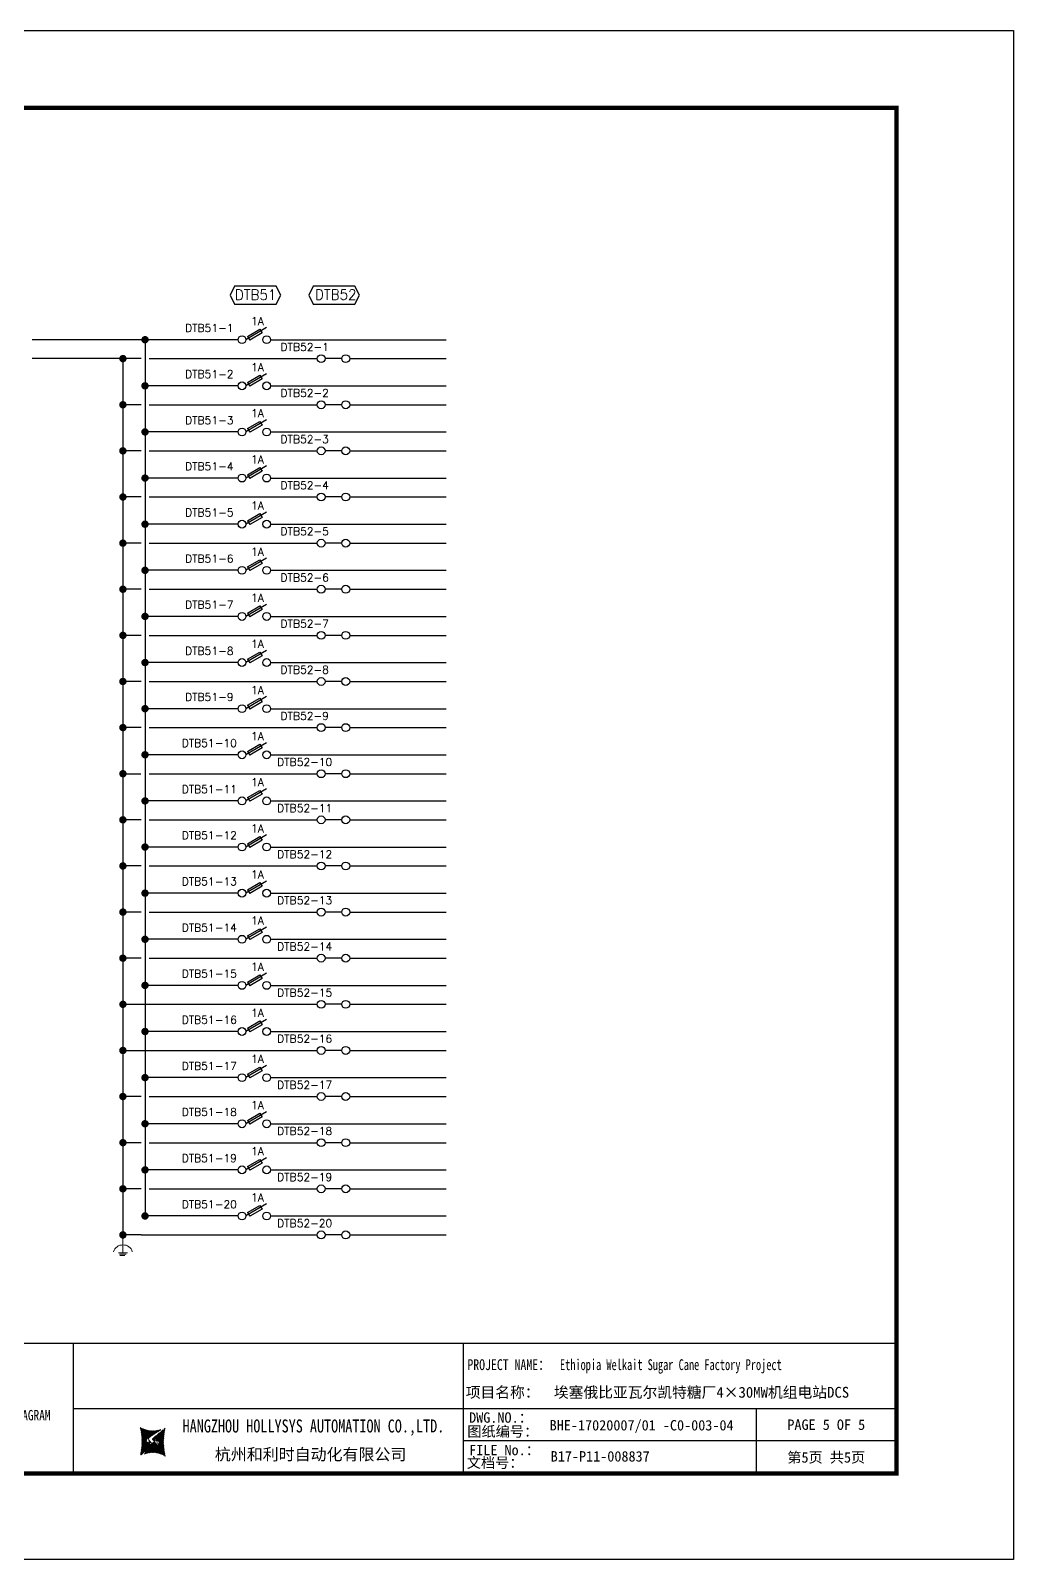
# Model space of a CAD drawing. Extents: x 81444 to 119867, y -54816 to -29062.
# Drawn here: x 112988 to 115256, y -45980 to -42452 of the extents above; entities that cross this region are included whole.
import ezdxf
from ezdxf.enums import TextEntityAlignment as Align
from ezdxf.lldxf.tags import DXFTag

# ---------------------------------------------------------------- set-up
doc = ezdxf.new("R2010")
doc.units = 0
doc.header["$LTSCALE"] = 100
doc.header["$MEASUREMENT"] = 0
for name, color, linetype in [('t', 1, 'Continuous'), ('TEXT', 7, 'Continuous'), ('WIRING', 3, 'Continuous'), ('标准图框及表格', 7, 'Continuous')]:
    doc.layers.add(name, color=color, linetype=linetype)
doc.styles.add('HZ', font='arial.ttf', dxfattribs={"width": 0.7})
doc.styles.add('ROMANS', font='romans', dxfattribs={"width": 0.8, "height": 2})
doc.styles.add('SIMPLEX', font='simplex')
doc.styles.get("Standard").update_dxf_attribs({"font": ''})
doc.styles.get('Standard').set_extended_font_data('SimSun')
tags = doc.linetypes.add('CENTER', pattern=[2, 1.25, -0.25, 0.25, -0.25]).pattern_tags.tags
tags[10:11] = [DXFTag(74, 4), DXFTag(75, 0), DXFTag(340, '0'), DXFTag(46, 1.0), DXFTag(50, 0.0), DXFTag(44, 0.0), DXFTag(45, 0.0)]
tags[8:9] = [DXFTag(74, 4), DXFTag(75, 0), DXFTag(340, '0'), DXFTag(46, 1.0), DXFTag(50, 0.0), DXFTag(44, 0.0), DXFTag(45, 0.0)]
tags[6:7] = [DXFTag(74, 4), DXFTag(75, 0), DXFTag(340, '0'), DXFTag(46, 1.0), DXFTag(50, 0.0), DXFTag(44, 0.0), DXFTag(45, 0.0)]
tags[4:5] = [DXFTag(74, 4), DXFTag(75, 0), DXFTag(340, '0'), DXFTag(46, 1.0), DXFTag(50, 0.0), DXFTag(44, 0.0), DXFTag(45, 0.0)]
tags = doc.linetypes.add('HIDDEN', pattern=[0.375, 0.25, -0.125]).pattern_tags.tags
tags[6:7] = [DXFTag(74, 4), DXFTag(75, 0), DXFTag(340, '0'), DXFTag(46, 1.0), DXFTag(50, 0.0), DXFTag(44, 0.0), DXFTag(45, 0.0)]
tags[4:5] = [DXFTag(74, 4), DXFTag(75, 0), DXFTag(340, '0'), DXFTag(46, 1.0), DXFTag(50, 0.0), DXFTag(44, 0.0), DXFTag(45, 0.0)]
pattern_1 = [(45, (0, 0), (-0.736262898216564, 0.7362628982165641), [])]

# ---------------------------------------------------------------- blocks, each defined once
blk = doc.blocks.new('图框')
at = {"layer": '标准图框及表格'}
h = blk.add_hatch(dxfattribs=at)
h.set_pattern_fill('ANSI31', color=5, scale=8.329863809039892, style=0)
h.set_pattern_definition(pattern_1)
edge = h.paths.add_edge_path()
edge.add_arc((2399.257256036391, -2998.153851416566), 55.18534773488954, 238.1092081981581, 291.6531626184834)
edge.add_line((2419.619937407027, -3049.445018414634), (2388.525499730735, -3070.242821799802))
edge.add_arc((2238.907377712399, -3078.328790578547), 135.3602868968974, 346.3915348661821, 374.2500326978034)
edge.add_line((2370.467593623529, -3110.177132109857), (2397.50623789792, -3087.85242802291))
edge.add_line((2391.339199201146, -3080.281448750429), (2396.143986595598, -3080.898839897796))
edge.add_spline(control_points=[(2397.470018868538, -3087.887634953957), (2398.35948137939, -3087.023080631327), (2399.970992452319, -3085.456697735681), (2399.869182150054, -3081.252294174519), (2397.426500162081, -3081.012803431273), (2396.121921064187, -3080.884897048199)], knot_values=[0, 0, 0, 0, 6.844331067525468, 12.40042740766005, 18.76924275352248, 18.76924275352248, 18.76924275352248, 18.76924275352248], weights=[1, 1, 1, 1, 1, 1], degree=3, periodic=0)
edge.add_spline(control_points=[(2388.515363058686, -3070.265433304907), (2387.789374929038, -3070.86905758363), (2386.478198365832, -3071.959237952229), (2385.544096281083, -3073.38263759949), (2385.127199159644, -3074.017912079413)], knot_values=[0, 0, 0, 0, 5.253673658024614, 9.488438564008057, 9.488438564008057, 9.488438564008057, 9.488438564008057], weights=[1, 1, 1, 1, 1], degree=3, periodic=0)
edge.add_spline(control_points=[(2386.272665588534, -3072.281716856574), (2385.721471206634, -3072.905523096015), (2384.632427465753, -3074.386714445929), (2384.912828655535, -3077.72895088909), (2387.858851342782, -3079.895552619193), (2390.185443934519, -3080.145534927004), (2391.314573401905, -3080.266855002868)], knot_values=[10.66597461496156, 10.66597461496156, 10.66597461496156, 10.66597461496156, 18.97770399508879, 28.89455822145742, 41.119553648298, 52.64692538081317, 52.64692538081317, 52.64692538081317, 52.64692538081317], weights=[1, 1, 1, 1, 1, 1, 1], degree=3, periodic=0)
h = blk.add_hatch(dxfattribs=at)
h.set_pattern_fill('ANSI31', color=3, scale=8.329863809039892, style=0)
h.set_pattern_definition(pattern_1)
edge = h.paths.add_edge_path()
edge.add_line((2402.469732125144, -3075.776359090531), (2407.706041465404, -3076.440586092609))
edge.add_spline(control_points=[(2401.044493204623, -3068.769946203269), (2400.155030693568, -3069.634500525768), (2398.543519620813, -3071.200883421574), (2398.645329922932, -3075.40528698259), (2401.088011911052, -3075.644777725895), (2402.392591008975, -3075.772684108895)], knot_values=[0, 0, 0, 0, 6.844331067526932, 12.40042740766158, 18.76924275352342, 18.76924275352342, 18.76924275352342, 18.76924275352342], weights=[1, 1, 1, 1, 1, 1], degree=3, periodic=0)
edge.add_line((2428.046918449632, -3046.480449047325), (2401.008274175249, -3068.805153134272))
edge.add_spline(control_points=[(2412.625169549749, -3083.918607966574), (2413.015644598316, -3083.422785431954), (2413.86377905187, -3082.052674005965), (2413.601683417044, -3078.928630268005), (2410.655660730175, -3076.762028538062), (2408.329068138031, -3076.512046230251), (2407.199938671052, -3076.390726154226)], knot_values=[12.65408913243743, 12.65408913243743, 12.65408913243743, 12.65408913243743, 18.97770399508879, 28.89455822145742, 41.119553648298, 52.64692538081317, 52.64692538081317, 52.64692538081317, 52.64692538081317], weights=[1, 1, 1, 1, 1, 1, 1], degree=3, periodic=0)
edge.add_line((2411.626283690712, -3084.975693399283), (2412.781242849298, -3083.732051979769))
edge.add_line((2410.021343801694, -3086.399138189481), (2411.626283690712, -3084.975693399414))
edge.add_line((2378.894574665755, -3107.212562742519), (2409.989012342048, -3086.414759357351))
edge.add_arc((2399.257256036391, -3158.503729740543), 55.18534773488965, 58.10920819815809, 111.6531626184834)
edge.add_arc((2559.607134360383, -3078.328790578547), 135.360286896897, 166.3915348661823, 194.2500326978024)
at = {"color": 7}
for p, q in [((2215.642035047145, -2851.581424744189), (2215.642035047145, -3151.581424744189)), ((3115.642035047145, -2851.581424744189), (3115.642035047145, -3151.581424744189)), ((0, -2911.581424744189), (1340.158172602998, -2911.581424744189)), ((0, -3031.581424744189), (1340.158172602998, -3031.581424744189)), ((2215.642035047145, -3001.581424744189), (3115.642035047145, -3001.581424744189)), ((3115.642035047145, -3001.581424744189), (4115.642035047145, -3001.581424744189)), ((3791.785572043125, -3001.581424744189), (3791.785572043125, -3151.581424744189)), ((4115.642035047145, -3076.581424744189), (3115.642035047145, -3076.581424744189))]:
    blk.add_line(p, q, dxfattribs=at)
at = {"color": 7, "const_width": 3}
blk.add_lwpolyline([(4115.642035047145, -2851.581424744189), (0, -2851.581424744189)], dxfattribs=at)
at = {"layer": 't', "color": 7}
for p, q in [((31.94938321653171, -2904.992613363662), (59.89920926059131, -2859.122325316828)), ((87.8490353046218, -2904.992613363662), (59.89920926059131, -2859.122325316828)), ((31.94938321653171, -2904.992613363662), (87.8490353046218, -2904.992613363662)), ((31.94938321653171, -2992.977239491032), (59.89920926059131, -2947.106951444141)), ((87.8490353046218, -2992.977239491032), (59.89920926059131, -2947.106951444141)), ((31.94938321653171, -2992.977239491032), (87.8490353046218, -2992.977239491032))]:
    blk.add_line(p, q, dxfattribs=at)
at = {"layer": 't', "color": 7, "const_width": 9.61519705431492}
blk.add_lwpolyline([(4115.642035047145, -3151.581424744189), (4115.642035047145, 0), (0, 0), (0, -3151.581424744189)], close=True, dxfattribs=at)
at = {"layer": 't', "color": 7, "const_width": 2.40379926357873}
for points in [[(118.7653193609731, -2852.783324375967), (118.7653193609731, -3151.581424744189)], [(299.0502641293569, -2852.783324375967), (299.0502641293569, -3151.581424744189)], [(604.3883150879992, -2852.783324375967), (604.3883150879992, -3156.41304604568)], [(791.9882990770857, -2852.783324375967), (791.9882990770857, -3156.41304604568)], [(979.588283066143, -2852.783324375967), (979.588283066143, -3156.41304604568)], [(1159.873227834585, -2852.783324375967), (1159.873227834585, -3156.41304604568)], [(1340.158172602998, -2852.783324375967), (1340.158172602998, -3156.41304604568)]]:
    blk.add_lwpolyline(points, dxfattribs=at)
at = {"color": 7, "linetype": 'CENTER'}
for s, height, p in [('图纸编号：', 24, (3125.2212882557, -3066.664538382978)), ('杭州和利时自动化有限公司', 27, (2542.549152440595, -3121.114498389041)), ('文档号：', 24, (3124.032392707933, -3138.728717091954))]:
    blk.add_text(s, height=height, dxfattribs=at).set_placement(p)
at = {"color": 7, "flags": 8}
for tag, p, height in [('DWG.NAME:', (1381.636459220965, -2910.37952511241), 25), ('PROJECTNAME:', (3125.480185663539, -2912.807924402037), 24), ('PROJECTNAME：', (3339.10867075545, -2913.108539231762), 25), ('DWG.NO.:', (3128.186172261583, -3030.402470643486), 24), ('图纸编号', (3315.362718925957, -3052.404678158069), 24), ('FILENO.:', (3128.672545599984, -3106.104124450346), 24), ('文档号', (3317.726365529132, -3124.132485953713), 24)]:
    blk.add_attdef(tag, p, '', height=height, dxfattribs=at)
for tag, height, p in [('A', 23, (59.89920926059131, -2974.881554149018)), ('设计时间', 23, (213.8658221408186, -2974.881554149018)), ('RENLIU', 24, (698.1883070825425, -2950.380597809435)), ('SHUFENWANG', 24, (885.7882910716289, -2950.380597809435)), ('FANGHOU', 24, (1069.730755450379, -2950.380597809435)), ('DANDANLI', 24, (1250.015700218792, -2950.380597809435)), ('刘仁', 23, (698.1883070825425, -3002.188376027443)), ('王姝芬', 23, (885.7882910716289, -3002.188376027443)), ('侯方', 23, (1069.730755450379, -3002.188376027443)), ('李丹丹', 23, (1250.015700218792, -3002.188376027443)), ('#10STATIONONTROLCABINETCOVER', 30, (1777.900103825072, -3017.182374560078)), ('PAGEXOFX', 24, (3953.713803545135, -3039.081424744189)), ('REV.', 24, (59.38265968048654, -3063.048954873535)), ('DATE', 24, (208.907791745165, -3063.048954873535)), ('DESCRIPTION', 24, (451.7192896086781, -3063.048954873535)), ('PREPARED', 24, (698.1883070825425, -3063.048954873535)), ('CHECKED', 24, (885.7882910716144, -3063.048954873535)), ('SIGNED', 24, (1069.730755450364, -3063.048954873535)), ('APPROVED', 24, (1250.015700218792, -3063.048954873535)), ('图纸名称', 30, (1777.900103825072, -3094.695064044037)), ('第几页共几页', 24, (3953.713803545135, -3114.081424744189))]:
    blk.add_attdef(tag, text='', height=height, dxfattribs=at).set_placement(p, align=Align.MIDDLE)
for tag, p in [('图纸名称:', (1377.81237181677, -2965.923337057193)), ('项目名称：', (3121.562334825969, -2984.305160940257)), ('项目名称：', (3325.036680579346, -2984.305160940257))]:
    blk.add_attdef(tag, text='', height=25, dxfattribs=at).set_placement(p, align=Align.BOTTOM_LEFT)
at = {"color": 7, "width": 0.8, "flags": 8}
blk.add_attdef('HANGZHOUHOLLYSYSAUTOMATIONCO.,LTD.', text='', height=24, dxfattribs=at).set_placement((2770.082304289484, -3045.714803244191), align=Align.MIDDLE)
at = {"layer": 't', "color": 7}
for s, p in [('版次', (59.89920926059131, -3117.600441270843)), ('日  期', (204.1999693705875, -3117.600441270843)), ('描  述', (444.4895954714448, -3117.600441270843)), ('设  计', (701.4970341851513, -3117.600441270843)), ('审  核', (885.5947788425256, -3117.600441270843)), ('会  签', (1065.022933075787, -3117.600441270843)), ('审  批', (1245.3078778442, -3117.600441270843))]:
    blk.add_text(s, height=25, dxfattribs=at).set_placement(p, align=Align.MIDDLE_CENTER)
at = {"layer": '标准图框及表格', "color": 5, "style": 'HZ'}
for s, p in [('pgqh', (2373.884875617339, -3059.677228196226)), ('hollilas', (2374.051901626051, -3085.968484618272))]:
    blk.add_text(s, height=5.205656721233694, dxfattribs=at).set_placement(p)
at = {"layer": '标准图框及表格', "color": 3, "style": 'HZ'}
for s, height, p in [('auto', 8.676094535389492, (2400.907127263781, -3074.200036411981)), ('hollysys', 4.338047267694746, (2402.5381050141, -3099.731461394062))]:
    blk.add_text(s, height=height, dxfattribs=at).set_placement(p)

msp = doc.modelspace()

# ---------------------------------------------------------------- linework, layer by layer
at = {"color": 1}
for p, q in [((113466.5042980472, -43165.15370007504), (112991.4590528657, -43165.15370007504)), ((113251.7081764415, -43165.15370007504), (113251.7081764415, -45187.37890680274)), ((113541.425765055, -43165.15370007504), (113946.7686455888, -43165.15370007501)), ((113466.5042980472, -43271.5866056923), (113251.7081764415, -43271.5866056923)), ((113541.425765055, -43271.5866056923), (113946.7686455888, -43271.5866056923)), ((113466.5042980472, -43378.01951130953), (113251.7081764415, -43378.01951130953)), ((113541.425765055, -43378.01951130953), (113946.7686455888, -43378.01951130953)), ((113466.5042980472, -43484.45241692678), (113251.7081764415, -43484.45241692678)), ((113541.425765055, -43484.45241692678), (113946.7686455888, -43484.45241692675)), ((113466.5042980472, -43590.88532254404), (113251.7081764415, -43590.88532254404)), ((113541.425765055, -43590.88532254404), (113946.7686455888, -43590.88532254401)), ((113466.5042980472, -43697.31822816127), (113251.7081764415, -43697.31822816127)), ((113541.425765055, -43697.31822816127), (113946.7686455888, -43697.31822816127)), ((113466.5042980472, -43803.75113377853), (113251.7081764415, -43803.75113377853)), ((113541.425765055, -43803.75113377853), (113946.7686455888, -43803.7511337785)), ((113466.5042980472, -43910.18403939575), (113251.7081764415, -43910.18403939575)), ((113541.425765055, -43910.18403939575), (113946.7686455888, -43910.18403939572)), ((113466.5042980472, -44016.61694501301), (113251.7081764415, -44016.61694501301)), ((113541.425765055, -44016.61694501301), (113946.7686455888, -44016.61694501295)), ((113466.5042980472, -44123.04985063027), (113251.7081764415, -44123.04985063027)), ((113541.425765055, -44123.04985063027), (113946.7686455888, -44123.04985063024)), ((113466.5042980472, -44229.4827562475), (113251.7081764415, -44229.4827562475)), ((113541.425765055, -44229.4827562475), (113946.7686455888, -44229.48275624747)), ((113466.5042980472, -44335.91566186475), (113251.7081764415, -44335.91566186475)), ((113541.425765055, -44335.91566186475), (113946.7686455888, -44335.91566186472)), ((113466.5042980472, -44442.34856748198), (113251.7081764415, -44442.34856748198)), ((113541.425765055, -44442.34856748198), (113946.7686455888, -44442.34856748195)), ((113466.5042980472, -44548.78147309921), (113251.7081764415, -44548.78147309921)), ((113541.425765055, -44548.78147309921), (113946.7686455888, -44548.78147309921)), ((113466.5042980472, -44655.2143787165), (113251.7081764415, -44655.2143787165)), ((113541.425765055, -44655.2143787165), (113946.7686455888, -44655.21437871647)), ((113466.5042980472, -44761.64728433375), (113251.7081764415, -44761.64728433375)), ((113541.425765055, -44761.64728433375), (113946.7686455889, -44761.64728433373)), ((113466.5042980472, -44868.08018995101), (113251.7081764415, -44868.08018995101)), ((113541.425765055, -44868.08018995101), (113946.7686455889, -44868.08018995095)), ((113466.5042980472, -44974.51309556824), (113251.7081764415, -44974.51309556824)), ((113541.425765055, -44974.51309556824), (113946.7686455889, -44974.51309556824)), ((113466.5042980472, -45080.9460011855), (113251.7081764415, -45080.9460011855)), ((113541.425765055, -45080.9460011855), (113946.7686455889, -45080.94600118547)), ((113466.5042980472, -45187.37890680275), (113251.7081764415, -45187.37890680275)), ((113466.5042980472, -45187.37890680275), (113251.7081764415, -45187.37890680275)), ((113541.425765055, -45187.37890680275), (113946.7686455889, -45187.37890680273))]:
    msp.add_line(p, q, dxfattribs=at)
at = {"color": 7, "linetype": 'Continuous'}
for p, q in [((113705.9625472805, -43208.8302812804), (113667.2619011197, -43208.8302812804)), ((113705.9625472805, -43315.26318689763), (113667.2619011197, -43315.26318689763)), ((113705.9625472805, -43421.69609251486), (113667.2619011197, -43421.69609251486)), ((113705.9625472805, -43528.12899813209), (113667.2619011197, -43528.12899813209)), ((113705.9625472805, -43634.56190374935), (113667.2619011197, -43634.56190374935)), ((113705.9625472805, -43740.9948093666), (113667.2619011197, -43740.9948093666)), ((113705.9625472805, -43847.42771498386), (113667.2619011197, -43847.42771498386)), ((113705.9625472805, -43953.86062060112), (113667.2619011197, -43953.86062060112)), ((113705.9625472805, -44060.29352621835), (113667.2619011197, -44060.29352621835)), ((113705.9625472805, -44166.72643183557), (113667.2619011197, -44166.72643183557)), ((113705.9625472805, -44273.15933745286), (113667.2619011197, -44273.15933745286)), ((113705.9625472805, -44379.59224307009), (113667.2619011197, -44379.59224307009)), ((113705.9625472805, -44486.02514868732), (113667.2619011197, -44486.02514868732)), ((113705.9625472805, -44592.45805430457), (113667.2619011197, -44592.45805430457)), ((113705.9625472805, -44698.8909599218), (113667.2619011197, -44698.8909599218)), ((113705.9625472805, -44805.32386553906), (113667.2619011197, -44805.32386553906)), ((113705.9625472805, -44911.75677115635), (113667.2619011197, -44911.75677115635)), ((113705.9625472805, -45018.18967677357), (113667.2619011197, -45018.18967677357)), ((113705.9625472805, -45124.62258239086), (113667.2619011197, -45124.62258239086)), ((113705.9625472805, -45231.05548800809), (113667.2619011197, -45231.05548800809))]:
    msp.add_line(p, q, dxfattribs=at)
at = {"color": 3, "lineweight": 0}
for p, q in [((113200.7748908291, -45230.56888533112), (113200.7748908291, -45272.40419112751)), ((113190.1635532663, -45272.40419112751), (113211.3862283919, -45272.40419112751)), ((113192.8118121742, -45275.31493211848), (113208.1530640427, -45275.31493211848)), ((113193.8445436421, -45278.31651396601), (113205.4683449657, -45278.31651396601))]:
    msp.add_line(p, q, dxfattribs=at)
at = {"color": 1}
msp.add_lwpolyline([(110713.8887962777, -42451.75276402378), (115256.0291331692, -42451.75276402378), (115256.0291331692, -45979.92701726573), (110713.8887962777, -45979.92701726573)], close=True, dxfattribs=at)
at = {"color": 3}
for points in [[(113554.600101869, -43041.68829070216), (113458.3067919785, -43041.68829070216), (113447.9647119786, -43062.3724507022), (113458.3067919785, -43083.0566107022), (113554.600101869, -43083.0566107022), (113564.9421818689, -43062.3724507022), (113554.600101869, -43041.68829070216)], [(113736.2902965972, -43041.68829070216), (113639.9969867067, -43041.68829070216), (113629.6549067068, -43062.3724507022), (113639.9969867067, -43083.0566107022), (113736.2902965972, -43083.0566107022), (113746.6323765971, -43062.3724507022), (113736.2902965972, -43041.68829070216)]]:
    msp.add_lwpolyline(points, dxfattribs=at)
at = {"color": 3, "const_width": 8.55}
for points in [[(113251.7081764415, -43169.42870007503, -1), (113251.7081764415, -43160.87870007505, -1)], [(113251.7081764415, -43275.86160569232, -1), (113251.7081764415, -43267.3116056923, -1)], [(113251.7081764415, -43382.29451130955, -1), (113251.7081764415, -43373.74451130956, -1)], [(113251.7081764415, -43488.72741692678, -1), (113251.7081764415, -43480.17741692679, -1)], [(113251.7081764415, -43595.160322544, -1), (113251.7081764415, -43586.61032254402, -1)], [(113251.7081764415, -43701.59322816129, -1), (113251.7081764415, -43693.04322816127, -1)], [(113251.7081764415, -43808.02613377852, -1), (113251.7081764415, -43799.47613377853, -1)], [(113251.7081764415, -43914.45903939575, -1), (113251.7081764415, -43905.90903939576, -1)], [(113251.7081764415, -44020.89194501298, -1), (113251.7081764415, -44012.34194501299, -1)], [(113251.7081764415, -44127.32485063026, -1), (113251.7081764415, -44118.77485063027, -1)], [(113251.7081764415, -44233.75775624749, -1), (113251.7081764415, -44225.2077562475, -1)], [(113251.7081764415, -44340.19066186475, -1), (113251.7081764415, -44331.64066186473, -1)], [(113251.7081764415, -44446.62356748198, -1), (113251.7081764415, -44438.07356748199, -1)], [(113251.7081764415, -44553.05647309923, -1), (113251.7081764415, -44544.50647309922, -1)], [(113251.7081764415, -44659.48937871649, -1), (113251.7081764415, -44650.93937871647, -1)], [(113251.7081764415, -44765.92228433375, -1), (113251.7081764415, -44757.37228433376, -1)], [(113251.7081764415, -44872.35518995098, -1), (113251.7081764415, -44863.80518995099, -1)], [(113251.7081764415, -44978.78809556823, -1), (113251.7081764415, -44970.23809556822, -1)], [(113251.7081764415, -45085.22100118549, -1), (113251.7081764415, -45076.6710011855, -1)], [(113251.7081764415, -45191.65390680275, -1), (113251.7081764415, -45183.10390680273, -1)]]:
    msp.add_lwpolyline(points, format="xyb", close=True, dxfattribs=at)
at = {"color": 3, "lineweight": 0}
for centre, start, end in [((113199.142490506, -45274.77893700715), 85.44036547335678, 166.8945346558556), ((113202.4072955921, -45274.77893736122), 13.10546534414442, 94.55963452664321)]:
    msp.add_arc(centre, 20.53419921531464, start, end, dxfattribs=at)
at = {"layer": 'TEXT', "color": 3}
for p, q in [((113532.3935003563, -43137.2870038259), (113484.6147084707, -43165.15370007504)), ((113488.4000856401, -43157.39612863558), (113516.976171238, -43140.84035245031)), ((113521.9150864964, -43149.36516358606), (113493.3390008986, -43165.9209397713)), ((113516.976171238, -43140.84035245031), (113521.9150864964, -43149.36516358606)), ((113488.4000856401, -43157.39612863558), (113493.3390008986, -43165.9209397713)), ((113532.3935003563, -43243.71990944313), (113484.6147084707, -43271.5866056923)), ((113488.4000856401, -43263.82903425283), (113516.976171238, -43247.27325806757)), ((113516.976171238, -43247.27325806757), (113521.9150864964, -43255.79806920329)), ((113488.4000856401, -43263.82903425283), (113493.3390008986, -43272.35384538853)), ((113521.9150864964, -43255.79806920329), (113493.3390008986, -43272.35384538853)), ((113532.3935003563, -43350.15281506038), (113484.6147084707, -43378.01951130953)), ((113488.4000856401, -43370.26193987009), (113516.976171238, -43353.70616368479)), ((113516.976171238, -43353.70616368479), (113521.9150864964, -43362.23097482054)), ((113488.4000856401, -43370.26193987009), (113493.3390008986, -43378.78675100575)), ((113521.9150864964, -43362.23097482054), (113493.3390008986, -43378.78675100575)), ((113532.3935003563, -43456.58572067764), (113484.6147084707, -43484.45241692675)), ((113488.4000856401, -43476.69484548732), (113516.976171238, -43460.13906930202)), ((113516.976171238, -43460.13906930202), (113521.9150864964, -43468.66388043777)), ((113488.4000856401, -43476.69484548732), (113493.3390008986, -43485.21965662301)), ((113521.9150864964, -43468.66388043777), (113493.3390008986, -43485.21965662301)), ((113532.3935003563, -43563.01862629487), (113484.6147084707, -43590.88532254401)), ((113488.4000856401, -43583.12775110455), (113516.976171238, -43566.57197491928)), ((113516.976171238, -43566.57197491928), (113521.9150864964, -43575.09678605503)), ((113488.4000856401, -43583.12775110455), (113493.3390008986, -43591.65256224027)), ((113521.9150864964, -43575.09678605503), (113493.3390008986, -43591.65256224027)), ((113532.3935003563, -43669.4515319121), (113484.6147084707, -43697.31822816127)), ((113488.4000856401, -43689.56065672178), (113516.976171238, -43673.00488053654)), ((113516.976171238, -43673.00488053654), (113521.9150864964, -43681.52969167226)), ((113488.4000856401, -43689.56065672178), (113493.3390008986, -43698.0854678575)), ((113521.9150864964, -43681.52969167226), (113493.3390008986, -43698.0854678575)), ((113532.3935003563, -43775.88443752936), (113484.6147084707, -43803.7511337785)), ((113488.4000856401, -43795.99356233903), (113516.976171238, -43779.43778615377)), ((113516.976171238, -43779.43778615377), (113521.9150864964, -43787.96259728952)), ((113488.4000856401, -43795.99356233903), (113493.3390008986, -43804.51837347476)), ((113521.9150864964, -43787.96259728952), (113493.3390008986, -43804.51837347476)), ((113532.3935003563, -43882.31734314658), (113484.6147084707, -43910.18403939575)), ((113488.4000856401, -43902.42646795629), (113516.976171238, -43885.87069177102)), ((113516.976171238, -43885.87069177102), (113521.9150864964, -43894.39550290674)), ((113488.4000856401, -43902.42646795629), (113493.3390008986, -43910.95127909198)), ((113521.9150864964, -43894.39550290674), (113493.3390008986, -43910.95127909198)), ((113532.3935003563, -43988.75024876384), (113484.6147084707, -44016.61694501298)), ((113488.4000856401, -44008.85937357355), (113516.976171238, -43992.30359738825)), ((113516.976171238, -43992.30359738825), (113521.9150864964, -44000.828408524)), ((113488.4000856401, -44008.85937357355), (113493.3390008986, -44017.38418470921)), ((113521.9150864964, -44000.828408524), (113493.3390008986, -44017.38418470921)), ((113532.3935003563, -44095.1831543811), (113484.6147084707, -44123.04985063021)), ((113488.4000856401, -44115.29227919078), (113516.976171238, -44098.73650300548)), ((113516.976171238, -44098.73650300548), (113521.9150864964, -44107.26131414123)), ((113488.4000856401, -44115.29227919078), (113493.3390008986, -44123.81709032647)), ((113521.9150864964, -44107.26131414123), (113493.3390008986, -44123.81709032647)), ((113532.3935003563, -44201.61605999833), (113484.6147084707, -44229.48275624747)), ((113488.4000856401, -44221.725184808), (113516.976171238, -44205.16940862274)), ((113516.976171238, -44205.16940862274), (113521.9150864964, -44213.69421975849)), ((113488.4000856401, -44221.725184808), (113493.3390008986, -44230.24999594373)), ((113521.9150864964, -44213.69421975849), (113493.3390008986, -44230.24999594373)), ((113532.3935003563, -44308.04896561556), (113484.6147084707, -44335.91566186472)), ((113488.4000856401, -44328.15809042523), (113516.976171238, -44311.60231423999)), ((113516.976171238, -44311.60231423999), (113521.9150864964, -44320.12712537571)), ((113488.4000856401, -44328.15809042523), (113493.3390008986, -44336.68290156095)), ((113521.9150864964, -44320.12712537571), (113493.3390008986, -44336.68290156095)), ((113532.3935003563, -44414.48187123278), (113484.6147084707, -44442.34856748192)), ((113488.4000856401, -44434.59099604246), (113516.976171238, -44418.03521985719)), ((113516.976171238, -44418.03521985719), (113521.9150864964, -44426.56003099294)), ((113488.4000856401, -44434.59099604246), (113493.3390008986, -44443.11580717818)), ((113521.9150864964, -44426.56003099294), (113493.3390008986, -44443.11580717818)), ((113532.3935003563, -44520.91477685001), (113484.6147084707, -44548.78147309918)), ((113488.4000856401, -44541.02390165972), (113516.976171238, -44524.46812547445)), ((113516.976171238, -44524.46812547445), (113521.9150864964, -44532.99293661017)), ((113488.4000856401, -44541.02390165972), (113493.3390008986, -44549.54871279541)), ((113521.9150864964, -44532.99293661017), (113493.3390008986, -44549.54871279541)), ((113532.3935003563, -44627.34768246727), (113484.6147084707, -44655.21437871641)), ((113488.4000856401, -44647.45680727698), (113516.976171238, -44630.90103109168)), ((113516.976171238, -44630.90103109168), (113521.9150864964, -44639.42584222743)), ((113488.4000856401, -44647.45680727698), (113493.3390008986, -44655.98161841264)), ((113521.9150864964, -44639.42584222743), (113493.3390008986, -44655.98161841264)), ((113532.3935003563, -44733.78058808453), (113484.6147084707, -44761.64728433364)), ((113488.4000856401, -44753.8897128942), (113516.976171238, -44737.33393670891)), ((113488.4000856401, -44753.8897128942), (113493.3390008986, -44762.4145240299)), ((113521.9150864964, -44745.85874784466), (113493.3390008986, -44762.4145240299)), ((113516.976171238, -44737.33393670891), (113521.9150864964, -44745.85874784466)), ((113532.3935003563, -44840.21349370175), (113484.6147084707, -44868.0801899509)), ((113488.4000856401, -44860.32261851143), (113516.976171238, -44843.76684232616)), ((113488.4000856401, -44860.32261851143), (113493.3390008986, -44868.84742964715)), ((113521.9150864964, -44852.29165346191), (113493.3390008986, -44868.84742964715)), ((113516.976171238, -44843.76684232616), (113521.9150864964, -44852.29165346191)), ((113532.3935003563, -44946.64639931898), (113484.6147084707, -44974.51309556815)), ((113488.4000856401, -44966.75552412866), (113516.976171238, -44950.19974794342)), ((113488.4000856401, -44966.75552412866), (113493.3390008986, -44975.28033526438)), ((113521.9150864964, -44958.72455907914), (113493.3390008986, -44975.28033526438)), ((113516.976171238, -44950.19974794342), (113521.9150864964, -44958.72455907914)), ((113532.3935003563, -45053.07930493636), (113484.6147084707, -45080.9460011855)), ((113488.4000856401, -45073.18842974603), (113516.976171238, -45056.63265356077)), ((113488.4000856401, -45073.18842974603), (113493.3390008986, -45081.71324088176)), ((113521.9150864964, -45065.15746469652), (113493.3390008986, -45081.71324088176)), ((113516.976171238, -45056.63265356077), (113521.9150864964, -45065.15746469652)), ((113532.3935003563, -45159.51221055358), (113484.6147084707, -45187.37890680275)), ((113488.4000856401, -45179.62133536329), (113516.976171238, -45163.06555917802)), ((113488.4000856401, -45179.62133536329), (113493.3390008986, -45188.14614649898)), ((113521.9150864964, -45171.59037031374), (113493.3390008986, -45188.14614649898)), ((113516.976171238, -45163.06555917802), (113521.9150864964, -45171.59037031374))]:
    msp.add_line(p, q, dxfattribs=at)
at = {"layer": 'WIRING', "color": 7, "linetype": 'Continuous'}
for p, q in [((113242.9241994752, -43208.8302812804), (112991.4590528657, -43208.8302812804)), ((113200.6643177007, -43208.8302812804), (113200.6643177007, -45231.05548800812)), ((113261.0355059861, -43208.8302812804), (113649.1514906962, -43208.8302812804)), ((113724.072957704, -43208.8302812804), (113946.7686455888, -43208.8302812804)), ((113242.8658306793, -43315.26318689763), (113200.6643177007, -43315.26318689763)), ((113261.0355059861, -43315.26318689763), (113649.1514906962, -43315.26318689763)), ((113724.072957704, -43315.26318689763), (113946.7686455888, -43315.26318689763)), ((113242.8658306793, -43421.69609251486), (113200.6643177007, -43421.69609251486)), ((113261.0355059861, -43421.69609251486), (113649.1514906962, -43421.69609251486)), ((113724.072957704, -43421.69609251486), (113946.7686455888, -43421.69609251489)), ((113242.8658306793, -43528.12899813209), (113200.6643177007, -43528.12899813209)), ((113261.0355059861, -43528.12899813209), (113649.1514906962, -43528.12899813209)), ((113724.072957704, -43528.12899813209), (113946.7686455888, -43528.12899813215)), ((113242.8658306793, -43634.56190374935), (113200.6643177007, -43634.56190374935)), ((113261.0355059861, -43634.56190374935), (113649.1514906962, -43634.56190374935)), ((113724.072957704, -43634.56190374935), (113946.7686455888, -43634.56190374937)), ((113242.8658306793, -43740.9948093666), (113200.6643177007, -43740.9948093666)), ((113261.0355059861, -43740.9948093666), (113649.1514906962, -43740.9948093666)), ((113724.072957704, -43740.9948093666), (113946.7686455888, -43740.99480936663)), ((113242.8658306793, -43847.42771498386), (113200.6643177007, -43847.42771498386)), ((113261.0355059861, -43847.42771498386), (113649.1514906962, -43847.42771498386)), ((113724.072957704, -43847.42771498386), (113946.7686455888, -43847.42771498389)), ((113242.8658306793, -43953.86062060112), (113200.6643177007, -43953.86062060112)), ((113261.0355059861, -43953.86062060112), (113649.1514906962, -43953.86062060112)), ((113724.072957704, -43953.86062060112), (113946.7686455888, -43953.86062060112)), ((113242.8658306793, -44060.29352621835), (113200.6643177007, -44060.29352621835)), ((113261.0355059861, -44060.29352621835), (113649.1514906962, -44060.29352621835)), ((113724.072957704, -44060.29352621835), (113946.7686455888, -44060.29352621837)), ((113200.6643177007, -44166.72643183557), (113241.8648800981, -44166.72643183557)), ((113261.0355059861, -44166.72643183557), (113649.1514906962, -44166.72643183557)), ((113724.072957704, -44166.72643183557), (113946.7686455888, -44166.7264318356)), ((113242.8658306793, -44273.15933745286), (113200.6643177007, -44273.15933745286)), ((113261.0355059861, -44273.15933745286), (113649.1514906962, -44273.15933745286)), ((113724.072957704, -44273.15933745286), (113946.7686455888, -44273.15933745286)), ((113242.8658306793, -44379.59224307009), (113200.6643177007, -44379.59224307009)), ((113261.0355059861, -44379.59224307009), (113649.1514906962, -44379.59224307009)), ((113724.072957704, -44379.59224307009), (113946.7686455888, -44379.59224307012)), ((113242.8658306793, -44486.02514868732), (113200.6643177007, -44486.02514868732)), ((113261.0355059861, -44486.02514868732), (113649.1514906962, -44486.02514868732)), ((113724.072957704, -44486.02514868732), (113946.7686455888, -44486.02514868737)), ((113242.8658306793, -44592.45805430457), (113200.6643177007, -44592.45805430457)), ((113261.0355059861, -44592.45805430457), (113649.1514906962, -44592.45805430457)), ((113724.072957704, -44592.45805430457), (113946.7686455888, -44592.4580543046)), ((113200.6643177007, -44698.8909599218), (113649.1514906962, -44698.8909599218)), ((113724.072957704, -44698.8909599218), (113946.7686455888, -44698.89095992183)), ((113204.9393177007, -44805.32386553906), (113649.1514906962, -44805.32386553906)), ((113724.072957704, -44805.32386553906), (113946.7686455889, -44805.32386553912)), ((113242.8658306793, -44911.75677115635), (113200.6643177007, -44911.75677115635)), ((113261.0355059861, -44911.75677115635), (113649.1514906962, -44911.75677115635)), ((113724.072957704, -44911.75677115635), (113946.7686455889, -44911.75677115635)), ((113242.8658306793, -45018.18967677357), (113200.6643177007, -45018.18967677357)), ((113261.0355059861, -45018.18967677357), (113649.1514906962, -45018.18967677357)), ((113724.072957704, -45018.18967677357), (113946.7686455889, -45018.1896767736)), ((113242.8658306793, -45124.62258239086), (113200.6643177007, -45124.62258239086)), ((113261.0355059861, -45124.62258239086), (113649.1514906962, -45124.62258239086)), ((113724.072957704, -45124.62258239086), (113946.7686455889, -45124.62258239086)), ((113242.8658306793, -45231.05548800809), (113200.6643177007, -45231.05548800809)), ((113242.9241994752, -45231.05548800812), (113200.7748908291, -45231.05548800812)), ((113242.9241994752, -45231.05548800812), (113649.1514906962, -45231.05548800809)), ((113724.072957704, -45231.05548800809), (113946.7686455889, -45231.05548800812))]:
    msp.add_line(p, q, dxfattribs=at)
at = {"layer": 'WIRING', "color": 3, "const_width": 8.55}
for points in [[(113200.6643177007, -43213.10528128037, -1), (113200.6643177007, -43204.55528128038, -1)], [(113200.6643177007, -43319.53818689763, -1), (113200.6643177007, -43310.98818689761, -1)], [(113200.6643177007, -43425.97109251488, -1), (113200.6643177007, -43417.42109251487, -1)], [(113200.6643177007, -43532.40399813211, -1), (113200.6643177007, -43523.85399813212, -1)], [(113200.6643177007, -43638.83690374934, -1), (113200.6643177007, -43630.28690374935, -1)], [(113200.6643177007, -43745.26980936663, -1), (113200.6643177007, -43736.71980936661, -1)], [(113200.6643177007, -43851.70271498385, -1), (113200.6643177007, -43843.15271498387, -1)], [(113200.6643177007, -43958.13562060108, -1), (113200.6643177007, -43949.58562060109, -1)], [(113200.6643177007, -44064.56852621834, -1), (113200.6643177007, -44056.01852621832, -1)], [(113200.6643177007, -44171.0014318356, -1), (113200.6643177007, -44162.45143183558, -1)], [(113200.6643177007, -44277.43433745283, -1), (113200.6643177007, -44268.88433745284, -1)], [(113200.6643177007, -44383.86724307008, -1), (113200.6643177007, -44375.31724307007, -1)], [(113200.6643177007, -44490.30014868734, -1), (113200.6643177007, -44481.75014868732, -1)], [(113200.6643177007, -44596.73305430457, -1), (113200.6643177007, -44588.18305430458, -1)], [(113200.6643177007, -44703.1659599218, -1), (113200.6643177007, -44694.61595992181, -1)], [(113200.6643177007, -44809.59886553908, -1), (113200.6643177007, -44801.04886553907, -1)], [(113200.6643177007, -44916.03177115634, -1), (113200.6643177007, -44907.48177115632, -1)], [(113200.6643177007, -45022.4646767736, -1), (113200.6643177007, -45013.91467677358, -1)], [(113200.6643177007, -45128.89758239083, -1), (113200.6643177007, -45120.34758239084, -1)], [(113200.6643177007, -45235.33048800808, -1), (113200.6643177007, -45226.78048800807, -1)]]:
    msp.add_lwpolyline(points, format="xyb", close=True, dxfattribs=at)
at = {"layer": 'WIRING', "color": 3}
for centre in [(113475.5595032589, -43165.15370007504), (113532.3705598431, -43165.15370007504), (113658.206695908, -43208.8302812804), (113715.0177524922, -43208.8302812804), (113475.5595032589, -43271.5866056923), (113532.3705598431, -43271.5866056923), (113658.206695908, -43315.26318689763), (113715.0177524922, -43315.26318689763), (113475.5595032589, -43378.01951130953), (113532.3705598431, -43378.01951130953), (113658.206695908, -43421.69609251486), (113715.0177524922, -43421.69609251486), (113475.5595032589, -43484.45241692675), (113532.3705598431, -43484.45241692675), (113658.206695908, -43528.12899813209), (113715.0177524922, -43528.12899813209), (113475.5595032589, -43590.88532254401), (113532.3705598431, -43590.88532254401), (113658.206695908, -43634.56190374935), (113715.0177524922, -43634.56190374935), (113475.5595032589, -43697.31822816127), (113532.3705598431, -43697.31822816127), (113658.206695908, -43740.9948093666), (113715.0177524922, -43740.9948093666), (113475.5595032589, -43803.7511337785), (113532.3705598431, -43803.7511337785), (113658.206695908, -43847.42771498386), (113715.0177524922, -43847.42771498386), (113475.5595032589, -43910.18403939572), (113532.3705598431, -43910.18403939572), (113658.206695908, -43953.86062060112), (113715.0177524922, -43953.86062060112), (113475.5595032589, -44016.61694501295), (113532.3705598431, -44016.61694501295), (113658.206695908, -44060.29352621835), (113715.0177524922, -44060.29352621835), (113475.5595032589, -44123.04985063021), (113532.3705598431, -44123.04985063021), (113658.206695908, -44166.72643183557), (113715.0177524922, -44166.72643183557), (113475.5595032589, -44229.48275624747), (113532.3705598431, -44229.48275624747), (113658.206695908, -44273.15933745286), (113715.0177524922, -44273.15933745286), (113475.5595032589, -44335.9156618647), (113532.3705598431, -44335.9156618647), (113658.206695908, -44379.59224307009), (113715.0177524922, -44379.59224307009), (113475.5595032589, -44442.34856748192), (113532.3705598431, -44442.34856748192), (113658.206695908, -44486.02514868732), (113715.0177524922, -44486.02514868732), (113475.5595032589, -44548.78147309915), (113532.3705598431, -44548.78147309915), (113658.206695908, -44592.45805430457), (113715.0177524922, -44592.45805430457), (113475.5595032589, -44655.21437871644), (113532.3705598431, -44655.21437871644), (113658.206695908, -44698.8909599218), (113715.0177524922, -44698.8909599218), (113475.5595032589, -44761.64728433375), (113532.3705598431, -44761.64728433375), (113658.206695908, -44805.32386553906), (113715.0177524922, -44805.32386553906), (113475.5595032589, -44868.08018995101), (113532.3705598431, -44868.08018995101), (113658.206695908, -44911.75677115635), (113715.0177524922, -44911.75677115635), (113475.5595032589, -44974.51309556824), (113532.3705598431, -44974.51309556824), (113658.206695908, -45018.18967677357), (113715.0177524922, -45018.18967677357), (113475.5595032589, -45080.9460011855), (113532.3705598431, -45080.9460011855), (113658.206695908, -45124.62258239086), (113715.0177524922, -45124.62258239086), (113475.5595032589, -45187.37890680275), (113532.3705598431, -45187.37890680275), (113658.206695908, -45231.05548800809), (113715.0177524922, -45231.05548800809)]:
    msp.add_circle(centre, 9.055205211763715, dxfattribs=at)

# ---------------------------------------------------------------- block references
at = {"color": 1}
ref = msp.add_blockref('图框', (110870.3271609431, -42629.89932346344), dxfattribs=at)
ref.add_attrib('第几页共几页', '第5页 共5页', dxfattribs={"color": 7, "height": 24, "flags": 8}).set_placement((114824.0409644883, -45743.98074820763), align=Align.MIDDLE)
ref.add_attrib('图纸编号', 'BHE-17020007/01 -C0-003-04', (114185.6898798691, -45682.30400162151), dxfattribs={"color": 7, "height": 24, "flags": 8})
ref.add_attrib('文档号', 'B17-P11-008837', (114188.0535264722, -45754.03180941715), dxfattribs={"color": 7, "height": 24, "flags": 8})
ref.add_attrib('图纸名称', '1# & 2# 锅炉电源柜3接线图', dxfattribs={"color": 7, "height": 30, "flags": 8}).set_placement((112648.2272647682, -45724.59438750748), align=Align.MIDDLE)
ref.add_attrib('刘仁', '史丽红', dxfattribs={"color": 7, "height": 23, "flags": 8}).set_placement((111568.5154680257, -45632.08769949088), align=Align.MIDDLE)
ref.add_attrib('王姝芬', '潘丽君', dxfattribs={"color": 7, "height": 23, "flags": 8}).set_placement((111756.1154520148, -45632.08769949088), align=Align.MIDDLE)
ref.add_attrib('侯方', '张洁', dxfattribs={"color": 7, "height": 23, "flags": 8}).set_placement((111940.0579163935, -45632.08769949088), align=Align.MIDDLE)
ref.add_attrib('李丹丹', '王晓磊', dxfattribs={"color": 7, "height": 23, "flags": 8}).set_placement((112120.3428611619, -45632.08769949088), align=Align.MIDDLE)
ref.add_attrib('设计时间', '17.05.05', dxfattribs={"color": 7, "height": 23, "flags": 8}).set_placement((111084.192983084, -45604.78087761246), align=Align.MIDDLE)
ref.add_attrib('A', 'E', dxfattribs={"color": 7, "height": 23, "flags": 8}).set_placement((110930.2263702037, -45604.78087761246), align=Align.MIDDLE)
ref.add_attrib('REV.', 'REV.', dxfattribs={"color": 7, "height": 24, "flags": 8}).set_placement((110929.7098206236, -45692.94827833697), align=Align.MIDDLE)
ref.add_attrib('DATE', 'DATE', dxfattribs={"color": 7, "height": 24, "flags": 8}).set_placement((111079.2349526883, -45692.94827833697), align=Align.MIDDLE)
ref.add_attrib('DESCRIBE', 'DESCRIPTION', dxfattribs={"color": 7, "height": 24, "flags": 8}).set_placement((111322.0464505518, -45692.94827833697), align=Align.MIDDLE)
ref.add_attrib('PREPARE', 'PREPARED', dxfattribs={"color": 7, "height": 24, "flags": 8}).set_placement((111568.5154680257, -45692.94827833697), align=Align.MIDDLE)
ref.add_attrib('VERIFY', 'CHECKED', dxfattribs={"color": 7, "height": 24, "flags": 8}).set_placement((111756.1154520147, -45692.94827833697), align=Align.MIDDLE)
ref.add_attrib('SIGN', 'SIGNED', dxfattribs={"color": 7, "height": 24, "flags": 8}).set_placement((111940.0579163935, -45692.94827833697), align=Align.MIDDLE)
ref.add_attrib('APPROVER', 'APPROVED', dxfattribs={"color": 7, "height": 24, "flags": 8}).set_placement((112120.3428611619, -45692.94827833697), align=Align.MIDDLE)
ref.add_attrib('RENLIU', 'Lihong Shi', dxfattribs={"color": 7, "height": 24, "flags": 8}).set_placement((111568.5154680257, -45580.27992127288), align=Align.MIDDLE)
ref.add_attrib('SHUFENWANG', 'Lijun Pan', dxfattribs={"color": 7, "height": 24, "width": 0.9, "flags": 8}).set_placement((111756.1154520148, -45580.27992127288), align=Align.MIDDLE)
ref.add_attrib('FANGHOU', 'Jie  Zhang', dxfattribs={"color": 7, "height": 24, "flags": 8}).set_placement((111940.0579163935, -45580.27992127288), align=Align.MIDDLE)
ref.add_attrib('DANDANLI', 'Xiaolei Wang', dxfattribs={"color": 7, "height": 24, "flags": 8}).set_placement((112120.3428611619, -45580.27992127288), align=Align.MIDDLE)
ref.add_attrib('DWG.NAME:', 'DWG.NAME:', (112251.9636201641, -45540.27884857585), dxfattribs={"color": 7, "height": 25, "flags": 8})
ref.add_attrib('#10STATIONONTROLCABINETCOVER', '1# & 2#  BOILER POWER DISTRIBUTION 2 CABINET WIRING DIAGRAM', dxfattribs={"color": 7, "height": 24, "width": 0.8, "flags": 8}).set_placement((112648.2272647682, -45647.08169802352), align=Align.MIDDLE)
ref.add_attrib('图纸名称:', '图纸名称:', dxfattribs={"color": 7, "height": 25, "flags": 8}).set_placement((112248.1395327599, -45595.82266052064), align=Align.BOTTOM_LEFT)
ref.add_attrib('HANGZHOUHOLLYSYSAUTOMATIONCO.,LTD', 'HANGZHOU HOLLYSYS AUTOMATION CO.,LTD.', dxfattribs={"color": 7, "height": 30, "width": 0.8, "flags": 8}).set_placement((113640.4094652326, -45675.61412670763), align=Align.MIDDLE)
ref.add_attrib('PROJECTNAME：', 'PROJECT NAME：', (113995.7135831733, -45543.0078626952), dxfattribs={"color": 7, "height": 25, "width": 0.8, "flags": 8})
ref.add_attrib('项目名称：', '项目名称：', dxfattribs={"color": 7, "height": 25, "flags": 8}).set_placement((113991.8894957691, -45614.2044844037), align=Align.BOTTOM_LEFT)
ref.add_attrib('PROJECTNAME：', 'Ethiopia Welkait Sugar Cane Factory Project', (114209.4358316986, -45543.0078626952), dxfattribs={"color": 7, "height": 25, "width": 0.7, "flags": 8})
ref.add_attrib('项目名称：', '埃塞俄比亚瓦尔凯特糖厂4×30MW机组电站DCS', dxfattribs={"color": 7, "height": 25, "flags": 8}).set_placement((114195.3638415225, -45614.2044844037), align=Align.BOTTOM_LEFT)
ref.add_attrib('PAGEXOFX', 'PAGE 5 OF 5', dxfattribs={"color": 7, "height": 24, "flags": 8}).set_placement((114824.0409644883, -45668.98074820763), align=Align.MIDDLE)
ref.add_attrib('DWG.NO.：', 'DWG.NO.：', (113999.7022095631, -45664.48786976296), dxfattribs={"color": 7, "height": 24, "flags": 8})
ref.add_attrib('FILENO.：', 'FILE No.：', (113999.7022095631, -45739.48786976296), dxfattribs={"color": 7, "height": 24, "flags": 8})

# ---------------------------------------------------------------- texts
at = {"linetype": 'HIDDEN', "style": 'ROMANS'}
for s, p in [('DTB51-1', (113400.1089827333, -43138.18230273416)), ('DTB51-2', (113400.1089827333, -43244.61520835142)), ('DTB51-3', (113400.1089827333, -43351.04811396865)), ('DTB51-4', (113400.1089827333, -43457.48101958587)), ('DTB51-5', (113400.1089827333, -43563.9139252031)), ('DTB51-6', (113400.1089827333, -43670.34683082039)), ('DTB51-7', (113400.1089827333, -43776.77973643762)), ('DTB51-8', (113400.1089827333, -43883.21264205484)), ('DTB51-9', (113400.1089827333, -43989.64554767213)), ('DTB51-10', (113400.1089827333, -44096.07845328936)), ('DTB51-11', (113400.1089827333, -44202.51135890659)), ('DTB51-12', (113400.1089827333, -44308.94426452385)), ('DTB51-13', (113400.1089827333, -44415.37717014107)), ('DTB51-14', (113400.1089827333, -44521.81007575833)), ('DTB51-15', (113400.1089827333, -44628.24298137559)), ('DTB51-16', (113400.1089827333, -44734.67588699285)), ('DTB51-17', (113400.1089827333, -44841.10879261013)), ('DTB51-18', (113400.1089827333, -44947.54169822736)), ('DTB51-19', (113400.1089827333, -45053.97460384462)), ('DTB51-20', (113400.1089827333, -45160.40750946187))]:
    msp.add_text(s, height=18, dxfattribs=at).set_placement(p, align=Align.MIDDLE)
at = {"color": 7, "linetype": 'HIDDEN', "style": 'ROMANS'}
for s, p in [('DTB52-1', (113620.2169088862, -43181.85888393955)), ('DTB52-2', (113620.2169088862, -43288.29178955681)), ('DTB52-3', (113620.2169088862, -43394.72469517404)), ('DTB52-4', (113620.2169088862, -43501.15760079127)), ('DTB52-5', (113620.2169088862, -43607.59050640852)), ('DTB52-6', (113620.2169088862, -43714.02341202575)), ('DTB52-7', (113620.2169088862, -43820.45631764301)), ('DTB52-8', (113620.2169088862, -43926.88922326024)), ('DTB52-9', (113620.2169088862, -44033.32212887752)), ('DTB52-10', (113620.2169088862, -44139.75503449475)), ('DTB52-11', (113620.2169088862, -44246.18794011198)), ('DTB52-12', (113620.2169088862, -44352.62084572924)), ('DTB52-13', (113620.2169088862, -44459.0537513465)), ('DTB52-14', (113620.2169088862, -44565.48665696372)), ('DTB52-15', (113620.2169088862, -44671.91956258098)), ('DTB52-16', (113620.2169088862, -44778.35246819824)), ('DTB52-17', (113620.2169088862, -44884.78537381552)), ('DTB52-18', (113620.2169088862, -44991.21827943275)), ('DTB52-19', (113620.2169088862, -45097.65118505004)), ('DTB52-20', (113620.2169088862, -45204.08409066727))]:
    msp.add_text(s, height=18, dxfattribs=at).set_placement(p, align=Align.MIDDLE)
at = {"layer": 'TEXT', "lineweight": -3, "style": 'ROMANS', "width": 0.95}
for s, p in [('DTB51', (113507.0288677948, -43061.47591038769)), ('DTB52', (113691.9720958454, -43060.9342844088))]:
    msp.add_text(s, height=24, dxfattribs=at).set_placement(p, align=Align.MIDDLE)
at = {"layer": 'TEXT', "color": 3, "style": 'SIMPLEX'}
for p in [(113511.1662130772, -43131.37338672402), (113511.1662130772, -43237.80629234128), (113511.1662130772, -43344.23919795851), (113511.1662130772, -43450.67210357577), (113511.1662130772, -43557.10500919299), (113511.1662130772, -43663.53791481025), (113511.1662130772, -43769.97082042748), (113511.1662130772, -43876.40372604474), (113511.1662130772, -43982.83663166196), (113511.1662130772, -44089.26953727922), (113511.1662130772, -44195.70244289645), (113511.1662130772, -44302.13534851371), (113511.1662130772, -44408.56825413091), (113511.1662130772, -44515.00115974816), (113511.1662130772, -44621.43406536539), (113511.1662130772, -44727.86697098265), (113511.1662130772, -44834.29987659988), (113511.1662130772, -44940.73278221714), (113511.1662130772, -45047.16568783448), (113511.1662130772, -45153.59859345174)]:
    msp.add_text('1A', height=18.468, dxfattribs=at).set_placement(p, align=Align.CENTER)

doc.saveas('drawing.dxf')
